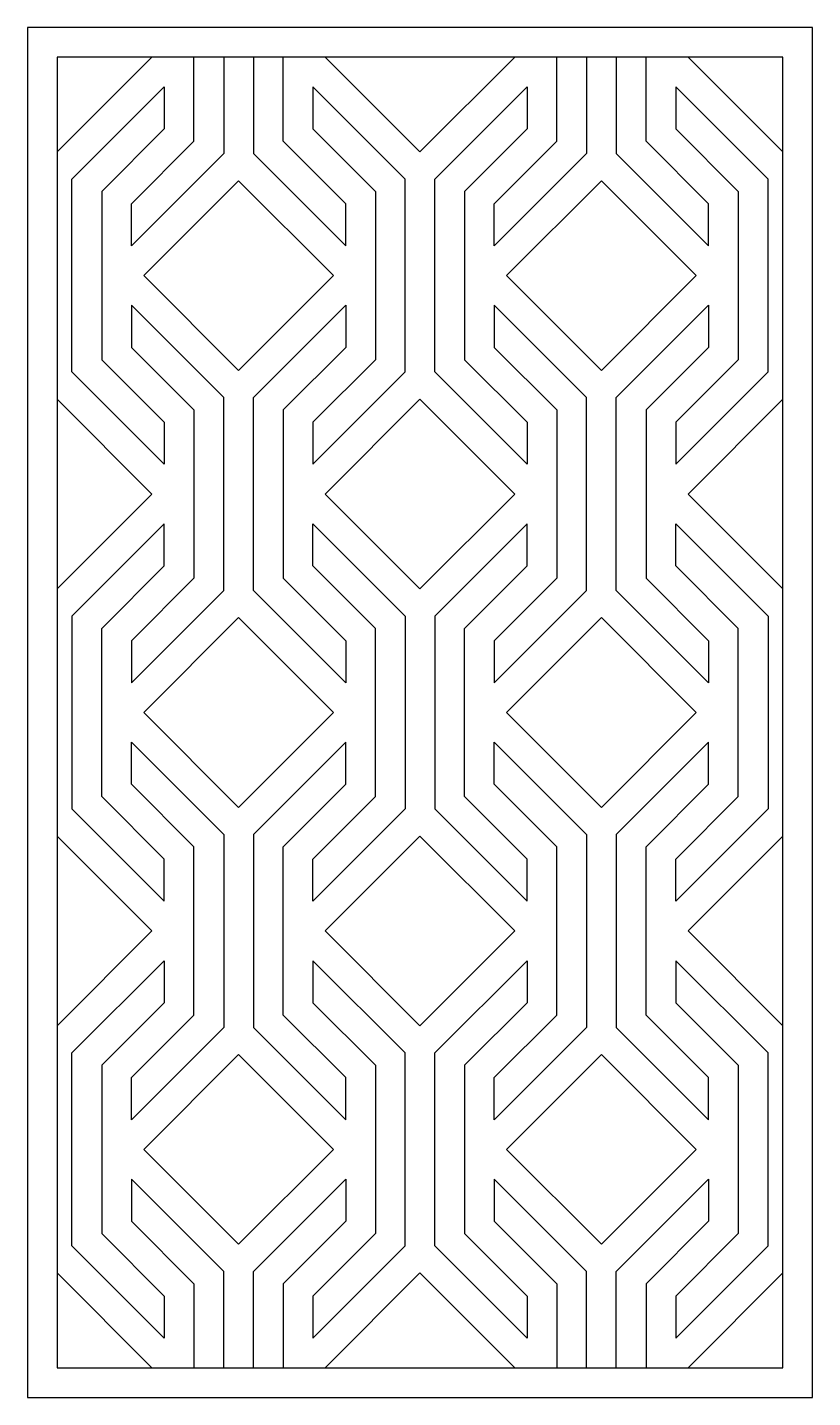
# Model space of a CAD drawing. Header units: millimetres. Extents: x 1908 to 2383, y 1520 to 2350.
import ezdxf

# ---------------------------------------------------------------- set-up
doc = ezdxf.new("R2010")
doc.units = ezdxf.units.MM
doc.layers.add('Layer 05', color=1, linetype='Continuous')

msp = doc.modelspace()

# ---------------------------------------------------------------- linework, layer by layer
at = {"layer": 'Layer 05'}
for p, q in [((1983.23, 2331.98), (1925.8, 2274.56)), ((2307.91, 2331.98), (2365.34, 2274.56)), ((1983.23, 1538.48), (1925.8, 1595.91)), ((2307.91, 1538.48), (2365.34, 1595.91))]:
    msp.add_line(p, q, dxfattribs=at)
for points in [[(1907.8, 1520.48), (2383.34, 1520.48), (2383.34, 2349.98), (1907.8, 2349.98)], [(1925.8, 1538.48), (2365.34, 1538.48), (2365.34, 2331.98), (1925.8, 2331.98)], [(1934.8, 2199.73), (1934.8, 2258.1), (1990.69, 2313.98), (1990.69, 2288.53), (1952.8, 2250.64), (1952.8, 2148.82), (1990.69, 2110.94), (1990.69, 2085.48), (1934.8, 2141.37)], [(2118.57, 2199.73), (2118.57, 2148.82), (2080.69, 2110.94), (2080.69, 2085.48), (2136.57, 2141.37), (2136.57, 2258.1), (2080.69, 2313.98), (2080.69, 2288.53), (2118.57, 2250.64)], [(2154.57, 2199.73), (2154.57, 2258.1), (2210.46, 2313.98), (2210.46, 2288.53), (2172.57, 2250.64), (2172.57, 2148.82), (2210.46, 2110.94), (2210.46, 2085.48), (2154.57, 2141.37)], [(2356.34, 2199.73), (2356.34, 2258.1), (2300.46, 2313.98), (2300.46, 2288.53), (2338.34, 2250.64), (2338.34, 2148.82), (2300.46, 2110.94), (2300.46, 2085.48), (2356.34, 2141.37)], [(2035.69, 2257.16), (1978.26, 2199.73), (2035.69, 2142.31), (2093.12, 2199.73)], [(2255.46, 2257.16), (2312.88, 2199.73), (2255.46, 2142.31), (2198.03, 2199.73)], [(2026.69, 2067.48), (2026.69, 2125.85), (1970.8, 2181.73), (1970.8, 2156.28), (2008.69, 2118.39), (2008.69, 2016.57), (1970.8, 1978.69), (1970.8, 1953.23), (2026.69, 2009.11)], [(2062.69, 2067.48), (2062.69, 2016.57), (2100.57, 1978.69), (2100.57, 1953.23), (2044.69, 2009.11), (2044.69, 2125.85), (2100.57, 2181.73), (2100.57, 2156.28), (2062.69, 2118.39)], [(2228.46, 2067.48), (2228.46, 2016.57), (2190.57, 1978.69), (2190.57, 1953.23), (2246.46, 2009.11), (2246.46, 2125.85), (2190.57, 2181.73), (2190.57, 2156.28), (2228.46, 2118.39)], [(2282.46, 2067.48), (2282.46, 2016.57), (2320.34, 1978.69), (2320.34, 1953.23), (2264.46, 2009.11), (2264.46, 2125.85), (2320.34, 2181.73), (2320.34, 2156.28), (2282.46, 2118.39)], [(2203, 2067.48), (2145.57, 2124.91), (2088.14, 2067.48), (2145.57, 2010.05)], [(1934.8, 1935.23), (1934.8, 1876.86), (1990.69, 1820.98), (1990.69, 1846.44), (1952.8, 1884.32), (1952.8, 1986.14), (1990.69, 2024.03), (1990.69, 2049.48), (1934.8, 1993.6)], [(2136.57, 1935.23), (2136.57, 1876.86), (2080.69, 1820.98), (2080.69, 1846.44), (2118.57, 1884.32), (2118.57, 1986.14), (2080.69, 2024.03), (2080.69, 2049.48), (2136.57, 1993.6)], [(2154.57, 1935.23), (2154.57, 1876.86), (2210.46, 1820.98), (2210.46, 1846.44), (2172.57, 1884.32), (2172.57, 1986.14), (2210.46, 2024.03), (2210.46, 2049.48), (2154.57, 1993.6)], [(2338.34, 1935.23), (2338.34, 1986.14), (2300.46, 2024.03), (2300.46, 2049.48), (2356.34, 1993.6), (2356.34, 1876.86), (2300.46, 1820.98), (2300.46, 1846.44), (2338.34, 1884.32)], [(2035.69, 1877.8), (1978.26, 1935.23), (2035.69, 1992.66), (2093.12, 1935.23)], [(2255.46, 1877.8), (2312.88, 1935.23), (2255.46, 1992.66), (2198.03, 1935.23)], [(2026.69, 1802.98), (2026.69, 1744.61), (1970.8, 1688.73), (1970.8, 1714.19), (2008.69, 1752.07), (2008.69, 1853.89), (1970.8, 1891.78), (1970.8, 1917.23), (2026.69, 1861.35)], [(2044.69, 1802.98), (2044.69, 1744.61), (2100.57, 1688.73), (2100.57, 1714.19), (2062.69, 1752.07), (2062.69, 1853.89), (2100.57, 1891.78), (2100.57, 1917.23), (2044.69, 1861.35)], [(2246.46, 1802.98), (2246.46, 1744.61), (2190.57, 1688.73), (2190.57, 1714.19), (2228.46, 1752.07), (2228.46, 1853.89), (2190.57, 1891.78), (2190.57, 1917.23), (2246.46, 1861.35)], [(2282.46, 1802.98), (2282.46, 1853.89), (2320.34, 1891.78), (2320.34, 1917.23), (2264.46, 1861.35), (2264.46, 1744.61), (2320.34, 1688.73), (2320.34, 1714.19), (2282.46, 1752.07)], [(2203, 1802.98), (2145.57, 1860.41), (2088.14, 1802.98), (2145.57, 1745.55)], [(1952.8, 1670.73), (1952.8, 1619.82), (1990.69, 1581.93), (1990.69, 1556.48), (1934.8, 1612.36), (1934.8, 1729.1), (1990.69, 1784.98), (1990.69, 1759.52), (1952.8, 1721.64)], [(2136.57, 1670.73), (2136.57, 1729.1), (2080.69, 1784.98), (2080.69, 1759.52), (2118.57, 1721.64), (2118.57, 1619.82), (2080.69, 1581.93), (2080.69, 1556.48), (2136.57, 1612.36)], [(2154.57, 1670.73), (2154.57, 1729.1), (2210.46, 1784.98), (2210.46, 1759.52), (2172.57, 1721.64), (2172.57, 1619.82), (2210.46, 1581.93), (2210.46, 1556.48), (2154.57, 1612.36)], [(2356.34, 1670.73), (2356.34, 1729.1), (2300.46, 1784.98), (2300.46, 1759.52), (2338.34, 1721.64), (2338.34, 1619.82), (2300.46, 1581.93), (2300.46, 1556.48), (2356.34, 1612.36)], [(2035.69, 1728.16), (1978.26, 1670.73), (2035.69, 1613.3), (2093.12, 1670.73)], [(2255.46, 1728.16), (2312.88, 1670.73), (2255.46, 1613.3), (2198.03, 1670.73)]]:
    msp.add_lwpolyline(points, close=True, dxfattribs=at)
for points in [[(2026.69, 2331.98), (2026.69, 2273.62), (1970.8, 2217.73), (1970.8, 2243.19), (2008.69, 2281.07), (2008.69, 2331.98)], [(2044.69, 2331.98), (2044.69, 2273.62), (2100.57, 2217.73), (2100.57, 2243.19), (2062.69, 2281.07), (2062.69, 2331.98)], [(2203, 2331.98), (2145.57, 2274.56), (2088.14, 2331.98)], [(2246.46, 2331.98), (2246.46, 2273.62), (2190.57, 2217.73), (2190.57, 2243.19), (2228.46, 2281.07), (2228.46, 2331.98)], [(2264.46, 2331.98), (2264.46, 2273.62), (2320.34, 2217.73), (2320.34, 2243.19), (2282.46, 2281.07), (2282.46, 2331.98)], [(1925.8, 2010.05), (1983.23, 2067.48), (1925.8, 2124.91)], [(2365.34, 2010.05), (2307.91, 2067.48), (2365.34, 2124.91)], [(1925.8, 1860.41), (1983.23, 1802.98), (1925.8, 1745.55)], [(2365.34, 1860.41), (2307.91, 1802.98), (2365.34, 1745.55)], [(2026.69, 1538.48), (2026.69, 1596.85), (1970.8, 1652.73), (1970.8, 1627.27), (2008.69, 1589.39), (2008.69, 1538.48)], [(2044.69, 1538.48), (2044.69, 1596.85), (2100.57, 1652.73), (2100.57, 1627.27), (2062.69, 1589.39), (2062.69, 1538.48)], [(2246.46, 1538.48), (2246.46, 1596.85), (2190.57, 1652.73), (2190.57, 1627.27), (2228.46, 1589.39), (2228.46, 1538.48)], [(2264.46, 1538.48), (2264.46, 1596.85), (2320.34, 1652.73), (2320.34, 1627.27), (2282.46, 1589.39), (2282.46, 1538.48)], [(2203, 1538.48), (2145.57, 1595.91), (2088.14, 1538.48)]]:
    msp.add_lwpolyline(points, dxfattribs=at)

doc.saveas('drawing.dxf')
